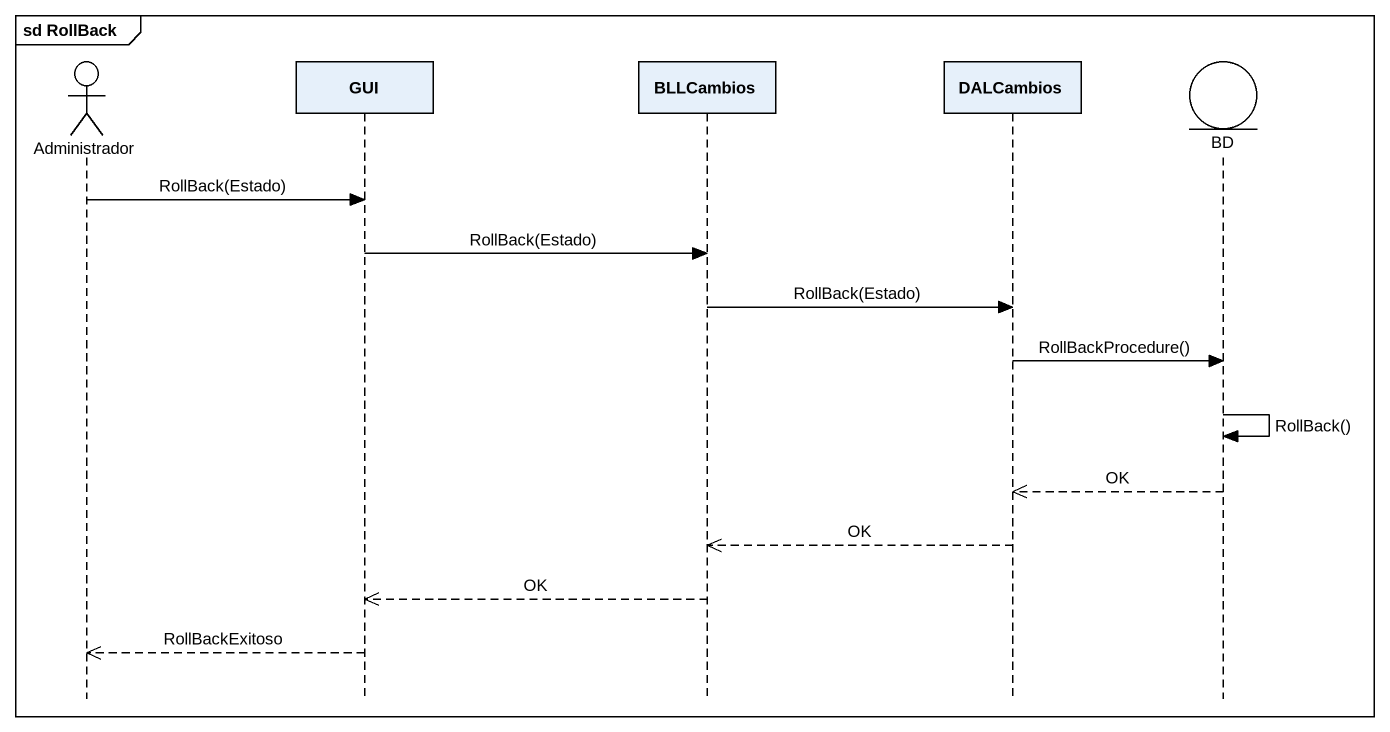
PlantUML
@startuml
mainframe sd RollBack
hide footbox
actor Administrador
participant GUI
participant BLLCambios
participant DALCambios
entity BD

Administrador -> GUI : RollBack(Estado)
GUI -> BLLCambios : RollBack(Estado)
BLLCambios -> DALCambios : RollBack(Estado)
DALCambios -> BD : RollBackProcedure()
BD -> BD : RollBack()
BD -->> DALCambios : OK
DALCambios -->> BLLCambios : OK
BLLCambios -->> GUI : OK
GUI -->> Administrador : RollBackExitoso
@enduml
